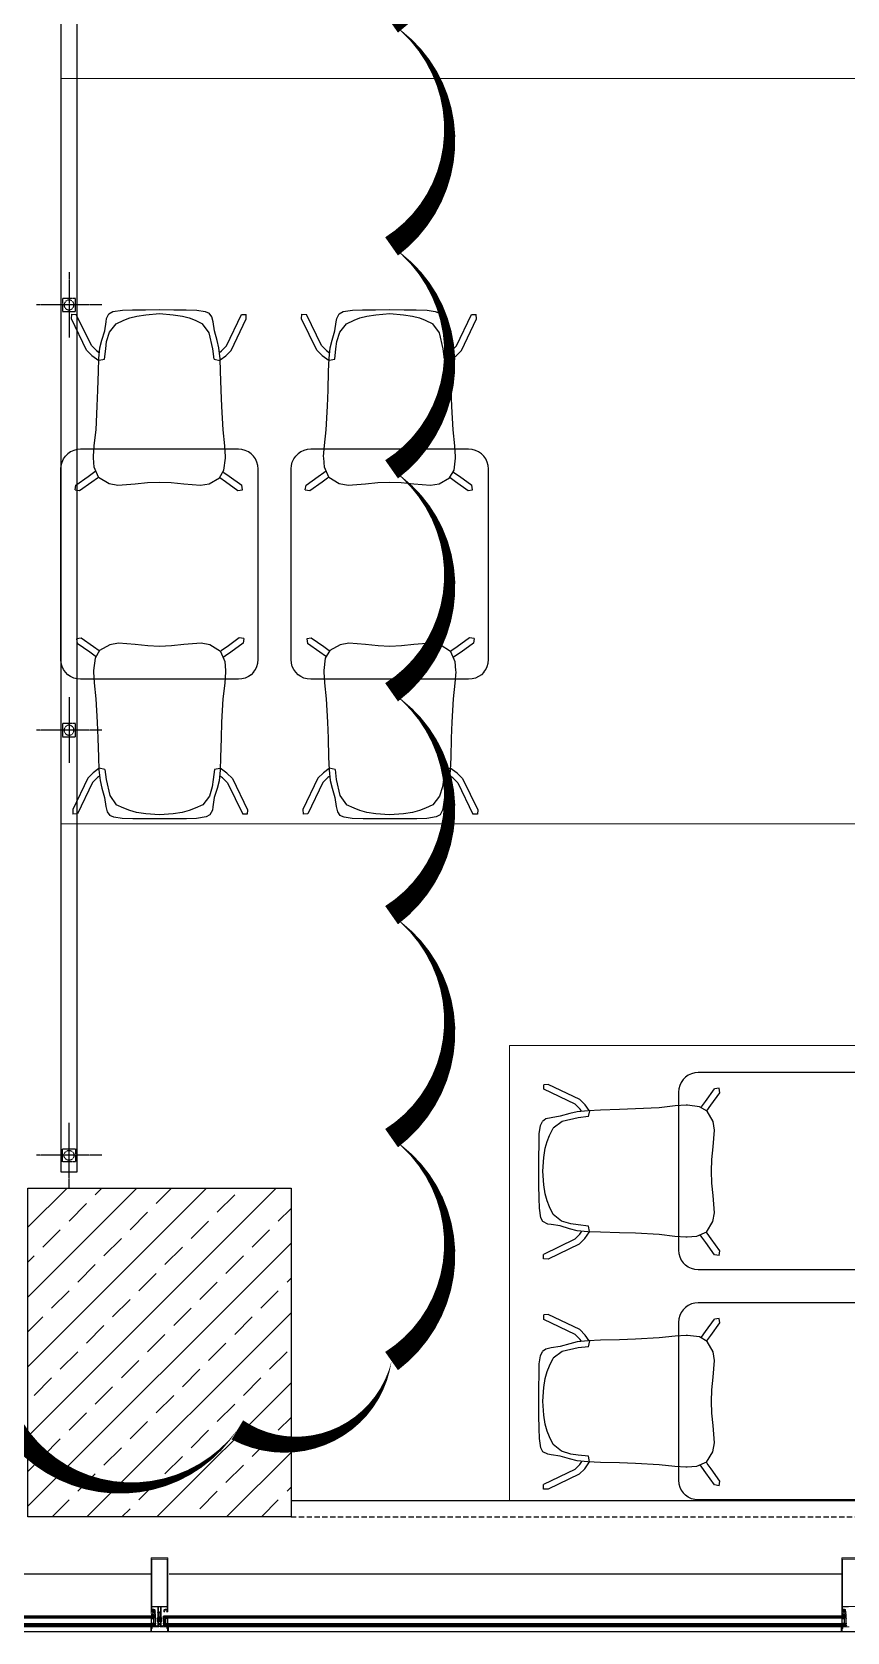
# Model space of a CAD drawing. Header units: metres. Extents: x -9891 to 773, y -8413 to 232.
# Drawn here: x -2597.2 to -2349.4, y -8413.1 to -7926.4 of the extents above; entities that cross this region are included whole.
import ezdxf

# ---------------------------------------------------------------- set-up
doc = ezdxf.new("R2010")
doc.units = ezdxf.units.M
doc.header["$LTSCALE"] = 0.01
doc.header["$MEASUREMENT"] = 0
for name, pattern in [('DASHDOT2', [0.5, 0.25, -0.125, 0, -0.125]), ('HIDDEN', [9.525, 6.35, -3.175]), ('HIDDEN2', [0.1875, 0.125, -0.0625])]:
    doc.linetypes.add(name, pattern=pattern)
doc.layers.get('0').update_dxf_attribs({"color": 30, "lineweight": 0})
for name, color, linetype in [('AG-ELEV-02', 152, 'Continuous'), ('AG-HANDRAIL', 20, 'Continuous'), ('AG-Hidden', 9, 'HIDDEN'), ('AR-ESCALATOR', 3, 'Continuous'), ('CAM', 1, 'Continuous'), ('V-0_Hatch_Concrete', 252, 'Continuous'), ('V-2_Column', 160, 'Continuous')]:
    doc.layers.add(name, color=color, linetype=linetype)
for name, color, linetype, lineweight in [('AG-Furniture', 9, 'Continuous', 9), ('AG-Profile_Aluminium', 122, 'Continuous', 9), ('HOLD', 7, 'Continuous', 0)]:
    doc.layers.add(name, color=color, linetype=linetype, lineweight=lineweight)

# ---------------------------------------------------------------- blocks, each defined once
blk = doc.blocks.new('150714_ARSA$0$KOLON 80X120')
at = {"layer": 'V-0_Hatch_Concrete'}
h = blk.add_hatch(dxfattribs=at)
h.set_pattern_fill('ANSI33', color=256, scale=60)
h.set_pattern_definition([(45, (-19036.79, -4512.143), (-10.606602, 10.606602), []), (45, (-19026.183, -4512.143), (-10.606602, 10.606602), [7.5, -3.75])])
h.paths.add_polyline_path([(0, 100), (80, 100), (80, 0), (0, 0)])
at = {"layer": 'V-2_Column'}
blk.add_lwpolyline([(0, 100), (80, 100), (80, 0), (0, 0), (0, 100)], dxfattribs=at)
blk = doc.blocks.new('ART_00113592_P')
at = {"color": 0, "linetype": 'Continuous', "lineweight": -3}
for p, q in [((1, -49.2), (3.8, -39.1)), ((3.8, -39.1), (8.2, -29.7)), ((8.2, -29.7), (14.1, -21.4)), ((14.1, -21.4), (21.4, -14.1)), ((21.4, -14.1), (29.7, -8.2)), ((29.7, -8.2), (39.1, -3.8)), ((39.1, -3.8), (49.2, -1)), ((49.2, -1), (60, 0)), ((60, 0), (640, 0)), ((640, 0), (650.8, -1)), ((650.8, -1), (661, -3.8)), ((661, -3.8), (670.3, -8.2)), ((670.3, -8.2), (678.7, -14.1)), ((685.9, -21.4), (678.7, -14.1)), ((691.9, -29.7), (685.9, -21.4)), ((696.3, -39.1), (691.9, -29.7)), ((699.1, -49.2), (696.3, -39.1)), ((0, -60), (1, -49.2)), ((0, -540), (0, -60)), ((700.1, -60), (699.1, -49.2)), ((700, -60), (700.1, -60)), ((700.1, -540), (700.1, -60)), ((1, -550.8), (0, -540)), ((3.8, -561), (1, -550.8)), ((8.2, -570.3), (3.8, -561)), ((14.1, -578.7), (8.2, -570.3)), ((21.4, -585.9), (14.1, -578.7)), ((678.7, -585.9), (685.9, -578.7)), ((685.9, -578.7), (691.9, -570.3)), ((691.9, -570.3), (696.3, -561)), ((696.3, -561), (699.1, -550.8)), ((699.1, -550.8), (700.1, -540)), ((21.4, -585.9), (29.7, -591.9)), ((29.7, -591.9), (39.1, -596.3)), ((39.1, -596.3), (49.2, -599.1)), ((49.2, -599.1), (60, -600.1)), ((60, -600.1), (640, -600.1)), ((640, -600.1), (650.8, -599.1)), ((650.8, -599.1), (661, -596.3)), ((661, -596.3), (670.3, -591.9)), ((670.3, -591.9), (678.7, -585.9))]:
    blk.add_line(p, q, dxfattribs=at)
blk = doc.blocks.new('ART_00104314_P')
at = {"color": 0, "linetype": 'Continuous', "lineweight": -3}
for p, q in [((224.9, -0.3), (268.4, 0)), ((268.4, 0), (311.7, -0.3)), ((0, -28), (0.7, -14.3)), ((46, -123), (0, -28)), ((0.7, -14.3), (14.7, -14.5)), ((60.6, -109.3), (14.7, -14.5)), ((101, -64.7), (105.3, -37)), ((105.3, -37), (106.9, -27)), ((106.9, -27), (114.1, -12.5)), ((114.1, -12.5), (126, -6.2)), ((115.8, -69), (136.1, -43.3)), ((126, -6.2), (154.7, -1.5)), ((136.1, -43.3), (159.2, -32.4)), ((154.7, -1.5), (185.5, -0.7)), ((159.2, -32.4), (177.3, -25.4)), ((177.3, -25.4), (198.3, -19.6)), ((185.5, -0.7), (224.9, -0.3)), ((198.3, -19.6), (226, -15.6)), ((226, -15.6), (267.8, -12.3)), ((267.8, -12.3), (309.6, -15.6)), ((309.6, -15.6), (337.2, -19.6)), ((311.7, -0.3), (348.7, -0.6)), ((337.2, -19.6), (357.9, -25.4)), ((348.7, -0.6), (381.5, -1.4)), ((357.9, -25.4), (375.9, -32.4)), ((375.9, -32.4), (398.9, -43.3)), ((381.5, -1.4), (406.3, -5.4)), ((418.9, -70.9), (398.9, -43.3)), ((406.3, -5.4), (418.9, -10.9)), ((426.8, -21.6), (418.9, -10.9)), ((430.4, -37.6), (426.8, -21.6)), ((434.6, -64.8), (430.4, -37.6)), ((471.2, -110.5), (516.8, -15)), ((485.7, -124.2), (531.5, -28.4)), ((516.8, -15), (530.8, -14.7)), ((531.5, -28.4), (530.8, -14.7)), ((86.4, -116.3), (92.6, -92.8)), ((92.6, -92.8), (101, -64.7)), ((107, -97.4), (115.8, -69)), ((430, -119.7), (418.9, -70.9)), ((442.7, -93.8), (434.6, -64.8)), ((448.5, -116.5), (442.7, -93.8)), ((46, -123), (62.4, -139.4)), ((60.6, -109.3), (75.8, -124.5)), ((62.4, -139.4), (83.2, -154.4)), ((75.8, -124.5), (85.1, -131.2)), ((83.5, -148.7), (86.4, -116.3)), ((100.5, -150.5), (104.2, -119.7)), ((104.2, -119.7), (107, -97.4)), ((433.9, -150.5), (430, -119.7)), ((451.7, -149.7), (448.5, -116.5)), ((449.8, -130.1), (455.9, -125.6)), ((451.8, -153.1), (469.4, -140.5)), ((455.9, -125.6), (471.2, -110.5)), ((469.4, -140.5), (485.7, -124.2)), ((80.2, -245.3), (81.9, -187.2)), ((81.9, -187.2), (83.5, -148.7)), ((83.8, -153.8), (100.5, -150.5)), ((433.9, -150.5), (451.3, -154.8)), ((453.5, -187.5), (451.7, -149.7)), ((455.1, -245.3), (453.5, -187.5)), ((78.6, -294.2), (80.2, -245.3)), ((456.9, -294.4), (455.1, -245.3)), ((74.7, -365.7), (78.6, -294.2)), ((460.8, -365.8), (456.9, -294.4)), ((69.2, -413.4), (74.7, -365.7)), ((466.2, -414.4), (460.8, -365.8)), ((66.9, -447.1), (69.2, -413.4)), ((468.3, -447.5), (466.2, -414.4)), ((67.1, -451.2), (66.9, -447.1)), ((69.2, -478.9), (67.1, -451.2)), ((82.4, -509.5), (69.2, -478.9)), ((463.5, -488.8), (468.1, -451.6)), ((468.1, -451.6), (468.3, -447.5)), ((11, -548.4), (13.2, -534.5)), ((13.2, -534.5), (50.6, -507.5)), ((24.9, -550.8), (62.2, -523.8)), ((50.6, -507.5), (67.1, -495.8)), ((62.2, -523.8), (78.7, -512.1)), ((67.1, -495.8), (74.4, -490.9)), ((78.7, -512.1), (82.5, -509.5)), ((82.5, -509.6), (82.4, -509.5)), ((82.5, -509.6), (114.2, -529.3)), ((114.2, -529.3), (141.4, -534.3)), ((141.4, -534.3), (193.8, -530.5)), ((193.8, -530.5), (231.5, -526.4)), ((231.5, -526.4), (267.6, -524.7)), ((267.6, -524.7), (302.8, -526.1)), ((302.8, -526.1), (341.4, -530.1)), ((341.4, -530.1), (392, -534.2)), ((392, -534.2), (418.6, -529.9)), ((418.6, -529.9), (449.9, -512.2)), ((449.9, -512.2), (463.5, -488.8)), ((449.9, -512.2), (450.1, -512.1)), ((450.8, -510.8), (451.6, -511.3)), ((451.6, -511.3), (468.1, -523)), ((460.9, -493.4), (463.2, -495.1)), ((463.2, -495.1), (479.7, -506.8)), ((468.1, -523), (506.1, -550.3)), ((479.7, -506.8), (517.7, -534.1)), ((520, -548), (517.7, -534.1)), ((11, -548.4), (24.9, -550.8)), ((506.1, -550.3), (520, -548))]:
    blk.add_line(p, q, dxfattribs=at)
blk = doc.blocks.new('A$C4C4F46C8')
at = {"layer": 'AG-Furniture', "color": 251}
for points in [[(-17100, -15291.6), (-2006.3, -15291.6), (-2006.3, -13023.9), (-17100, -13023.9)], [(-9312, -15966.2), (-15736, -15966.2), (-15736, -17350), (-9312, -17350)]]:
    blk.add_lwpolyline(points, close=True, dxfattribs=at)
at = {"layer": 'AG-Furniture', "ltscale": 0.3}
for name, p, rotation in [('ART_00104314_P', (-17067.6, -13727.3, -720), 359.9999879412392), ('ART_00104314_P', (-17067.6, -13727.3, -720), 359.9999879412392), ('ART_00104314_P', (-16367.6, -13727.3, -720), 359.9999879412392), ('ART_00104314_P', (-16367.6, -13727.3, -720), 359.9999879412392), ('ART_00113592_P', (-17100, -14852), 89.99998794123918), ('ART_00113592_P', (-17100, -14852), 89.99998794123918), ('ART_00113592_P', (-16399.9, -14852), 89.99998794123918), ('ART_00113592_P', (-16399.9, -14852), 89.99998794123918), ('ART_00104314_P', (-16532.3, -15276.7, -720), 179.9999879412391), ('ART_00104314_P', (-16532.3, -15276.7, -720), 179.9999879412391), ('ART_00104314_P', (-15832.3, -15276.7, -720), 179.9999879412391), ('ART_00104314_P', (-15832.3, -15276.7, -720), 179.9999879412391), ('ART_00113592_P', (-14521.6, -16648.3, 3772.3), 180), ('ART_00113592_P', (-14521.6, -16648.3, 3772.3), 180), ('ART_00104314_P', (-15646.3, -16615.9, 3052.3), 90), ('ART_00104314_P', (-15646.3, -16615.9, 3052.3), 90), ('ART_00104314_P', (-15646.3, -17316, 3052.3), 90), ('ART_00104314_P', (-15646.3, -17316, 3052.3), 90), ('ART_00113592_P', (-14521.6, -17348.4, 3772.3), 180), ('ART_00113592_P', (-14521.6, -17348.4, 3772.3), 180)]:
    blk.add_blockref(name, p, dxfattribs=dict(at, rotation=rotation))
blk = doc.blocks.new('HNDR-PLN')
at = {"layer": 'AG-HANDRAIL', "linetype": 'DASHDOT2', "ltscale": 2}
for points in [[(0, -100), (0, 100)], [(-100, -0.3), (100, -0.3)]]:
    blk.add_lwpolyline(points, dxfattribs=at)
at = {"layer": 'AG-HANDRAIL', "color": 9, "linetype": 'HIDDEN2'}
blk.add_lwpolyline([(20, 19.7), (20, -20.3), (-20, -20.3), (-20, 19.7)], close=True, dxfattribs=at)
blk.add_circle((0, -0.3), 15, dxfattribs=at)
blk = doc.blocks.new('2VEST')
at = {"layer": 'AG-HANDRAIL', "ltscale": 0.3}
blk.add_lwpolyline([(-11700, -3570), (-11700, -7550), (-11650, -7550), (-11650, -3570)], close=True, dxfattribs=at)
at = {"xscale": -1, "rotation": 90}
for p in [(-11675.3, -4913.3), (-11675.3, -6206.7)]:
    blk.add_blockref('HNDR-PLN', p, dxfattribs=at)
at = {"rotation": 90.00000000000004}
blk.add_blockref('HNDR-PLN', (-11675.3, -7500), dxfattribs=at)
blk = doc.blocks.new('A$C33B82F70')
at = {"layer": 'AG-ELEV-02', "ltscale": 2.5}
for p, q in [((-16800, -8150), (-9200, -8150)), ((-17225, -8374.1), (-19270.4, -8374.1)), ((-15125, -8374.1), (-17170.4, -8374.1))]:
    blk.add_line(p, q, dxfattribs=at)
at = {"layer": 'AG-ELEV-02'}
for p, q in [((-17224, -8550), (-19276, -8550)), ((-17225.1, -8534.3), (-19274.9, -8534.3)), ((-17226.5, -8534.3), (-17226.5, -8550)), ((-15124, -8550), (-17176, -8550)), ((-15125.1, -8534.3), (-17174.9, -8534.3)), ((-17173.5, -8534.3), (-17173.5, -8550)), ((-15126.5, -8534.3), (-15126.5, -8550))]:
    blk.add_line(p, q, dxfattribs=at)
at = {"layer": 'AG-Hidden', "ltscale": 250}
blk.add_line((-16800, -8200), (-9200, -8200), dxfattribs=at)
at = {"layer": 'AG-Profile_Aluminium'}
for points in [[(-17184.2, -8487.7), (-17184.6, -8488.6, -0.280185), (-17185.1, -8488.8), (-17186.1, -8488.8, -0.414214), (-17186.6, -8488.3), (-17186.6, -8483.3, -0.414214), (-17185.1, -8481.8), (-17183.2, -8481.8), (-17183.2, -8481.3, -0.414214), (-17182.7, -8480.8), (-17179.7, -8480.8, -0.414214), (-17179.2, -8481.3), (-17179.2, -8481.8), (-17177, -8481.8), (-17177, -8475.3, 0.414214), (-17178.5, -8473.8), (-17195, -8473.8), (-17195, -8490.8), (-17194.4, -8490.8), (-17194.4, -8491.6, -0.414898), (-17194.6, -8491.8), (-17195, -8491.8), (-17195, -8509.8), (-17196, -8510.8), (-17197, -8510.8, -0.401727), (-17198.2, -8509.7), (-17197.7, -8509.4), (-17198.2, -8509.2), (-17198.2, -8508.3), (-17198.2, -8508.3), (-17197.7, -8508), (-17198.2, -8507.7), (-17198.2, -8506.9), (-17197.7, -8506.6), (-17198.2, -8506.3), (-17198.2, -8505.5), (-17197.7, -8505.2), (-17198.2, -8504.9), (-17198.2, -8504.1), (-17197.7, -8503.8), (-17198.2, -8503.5), (-17198.2, -8502.7), (-17197.7, -8502.4), (-17198.2, -8502.1), (-17198.2, -8501.3), (-17197.7, -8501), (-17198.2, -8500.7), (-17198.2, -8499.9), (-17197.7, -8499.6), (-17198.2, -8499.3), (-17198.2, -8498.4), (-17197.7, -8498.2), (-17198.2, -8497.9), (-17198.2, -8497), (-17197.7, -8496.7), (-17198.2, -8496.4), (-17198.2, -8495.6), (-17197.7, -8495.3), (-17198.2, -8495), (-17198.2, -8494.2), (-17197.7, -8493.9), (-17198.2, -8493.6), (-17198.2, -8493.2), (-17199.6, -8491.7, 0.414204), (-17200.3, -8491.7), (-17201.8, -8493.2), (-17201.8, -8494.3), (-17202.3, -8494.6), (-17201.8, -8494.9), (-17201.8, -8495.7), (-17202.3, -8496), (-17201.8, -8496.3), (-17201.8, -8497.2), (-17202.3, -8497.4), (-17201.8, -8497.7), (-17201.8, -8498.6), (-17202.3, -8498.9), (-17201.8, -8499.1), (-17201.8, -8500), (-17202.3, -8500.3), (-17201.8, -8500.6), (-17201.8, -8501.4), (-17202.3, -8501.7), (-17201.8, -8502), (-17201.8, -8502.8), (-17202.3, -8503.1), (-17201.8, -8503.4), (-17201.8, -8504.2), (-17202.3, -8504.5), (-17201.8, -8504.8), (-17201.8, -8505.6), (-17202.3, -8505.9), (-17201.8, -8506.2), (-17201.8, -8507), (-17202.3, -8507.3), (-17201.8, -8507.6), (-17201.8, -8508.5), (-17202.3, -8508.7), (-17201.8, -8509), (-17201.8, -8509.9), (-17202.3, -8510.2), (-17202, -8510.3, -0.259555), (-17203, -8510.8), (-17204, -8510.8), (-17205, -8509.8), (-17205, -8491.8), (-17205.4, -8491.8, -0.414214), (-17205.6, -8491.6), (-17205.6, -8490.8), (-17205, -8490.8), (-17205, -8473.8), (-17221.5, -8473.8, 0.414214), (-17223, -8475.3), (-17223, -8481.8), (-17220.8, -8481.8), (-17220.8, -8481.3, -0.414214), (-17220.3, -8480.8), (-17217.3, -8480.8, -0.414214), (-17216.8, -8481.3), (-17216.8, -8481.8), (-17214.9, -8481.8, -0.414214), (-17213.4, -8483.3), (-17213.4, -8488.3, -0.414214), (-17213.9, -8488.8), (-17214.9, -8488.8, -0.280185), (-17215.4, -8488.6), (-17215.8, -8487.7), (-17215.8, -8487.3), (-17214.6, -8487.3), (-17214.6, -8484.3, 0.414214), (-17215.1, -8483.8), (-17218.3, -8483.8), (-17218.8, -8483.3), (-17219.3, -8483.8), (-17222.5, -8483.8, 0.414214), (-17223, -8484.3), (-17223, -8487.3), (-17221.8, -8487.3), (-17221.8, -8487.7), (-17222.2, -8488.6, -0.280185), (-17222.7, -8488.8), (-17224.5, -8488.8, -0.414214), (-17225, -8488.3), (-17225, -8324.6, -0.414214), (-17224.5, -8324.1), (-17175.5, -8324.1, -0.400911), (-17175, -8324.6), (-17175, -8488.3, -0.414214), (-17175.5, -8488.8), (-17177.3, -8488.8, -0.280185), (-17177.8, -8488.6), (-17178.2, -8487.7), (-17178.2, -8487.3), (-17177, -8487.3), (-17177, -8484.3, 0.414214), (-17177.5, -8483.8), (-17180.7, -8483.8), (-17181.2, -8483.3), (-17181.7, -8483.8), (-17184.9, -8483.8, 0.414214), (-17185.4, -8484.3), (-17185.4, -8487.3), (-17184.2, -8487.3)], [(-17198.2, -8529.1), (-17198.2, -8529.5), (-17197.8, -8530.4, 0.280182), (-17197.3, -8530.6), (-17195.5, -8530.6, 0.414214), (-17195, -8530.1), (-17195, -8520.7, -0.198912), (-17194.4, -8519.3), (-17193.6, -8518.4, 0.198912), (-17193, -8517), (-17193, -8507.1, 0.414214), (-17193.5, -8506.6), (-17194.3, -8506.6, 0.414214), (-17194.8, -8507.1), (-17194.8, -8515.4, -0.414156), (-17195.3, -8515.9), (-17198.7, -8515.9, -0.414272), (-17199.2, -8515.4), (-17199.2, -8514.4, -0.414214), (-17199.1, -8514.3), (-17198.8, -8514.3, -0.244698), (-17198.7, -8514.3), (-17198.1, -8515.3, 0.414214), (-17197.8, -8515.3), (-17197.4, -8515.1), (-17198.4, -8513.8, 0.244698), (-17198.6, -8513.7), (-17198.9, -8513.7, -0.414214), (-17199.2, -8513.4), (-17199.2, -8512.1, -0.414214), (-17199.1, -8512), (-17198.8, -8512, -0.244698), (-17198.7, -8512.1), (-17198.1, -8513.1, 0.414214), (-17197.8, -8513.1), (-17197.4, -8512.9), (-17198.4, -8511.6, 0.244698), (-17198.6, -8511.4), (-17198.9, -8511.4, -0.414214), (-17199.2, -8511.1), (-17199.2, -8509.9, -0.414214), (-17199.1, -8509.8), (-17198.8, -8509.8, -0.244698), (-17198.7, -8509.8), (-17198.1, -8510.8, 0.414214), (-17197.8, -8510.9), (-17197.4, -8510.7), (-17198.4, -8509.3, 0.244698), (-17198.6, -8509.2), (-17198.9, -8509.2, -0.414214), (-17199.2, -8508.9), (-17199.2, -8507.7, -0.414214), (-17199.1, -8507.6), (-17198.8, -8507.6, -0.244698), (-17198.7, -8507.6), (-17198.1, -8508.6, 0.414214), (-17197.8, -8508.7), (-17197.4, -8508.4), (-17198.4, -8507.1, 0.244698), (-17198.6, -8507), (-17198.9, -8507, -0.414214), (-17199.2, -8506.7), (-17199.2, -8505.4, -0.414214), (-17199.1, -8505.3), (-17199, -8505.3, -0.244698), (-17198.9, -8505.4), (-17198.1, -8506.6, 0.414214), (-17197.8, -8506.6), (-17197.4, -8506.4), (-17199.1, -8504.1, 0), (-17199.1, -8504.1, 0.244698), (-17199.9, -8503.6), (-17200.1, -8503.6, 0.244698), (-17201, -8504.1), (-17202.6, -8506.4), (-17202.2, -8506.6, 0.414214), (-17202, -8506.6), (-17201.1, -8505.4, -0.244698), (-17201.1, -8505.3), (-17200.9, -8505.3, -0.414214), (-17200.8, -8505.4), (-17200.8, -8506.7, -0.414214), (-17201.1, -8507), (-17201.4, -8507, 0.244698), (-17201.6, -8507.1), (-17202.6, -8508.4), (-17202.2, -8508.7, 0.414214), (-17202, -8508.6), (-17201.3, -8507.6, -0.244698), (-17201.2, -8507.6), (-17200.9, -8507.6, -0.414214), (-17200.8, -8507.7), (-17200.8, -8508.9, -0.414214), (-17201.1, -8509.2), (-17201.4, -8509.2, 0.244698), (-17201.6, -8509.3), (-17202.6, -8510.7), (-17202.2, -8510.9, 0.414214), (-17202, -8510.8), (-17201.3, -8509.8, -0.244698), (-17201.2, -8509.8), (-17200.9, -8509.8, -0.414214), (-17200.8, -8509.9), (-17200.8, -8511.1, -0.414214), (-17201.1, -8511.4), (-17201.4, -8511.4, 0.244698), (-17201.6, -8511.6), (-17202.6, -8512.9), (-17202.2, -8513.1, 0.414214), (-17202, -8513.1), (-17201.3, -8512.1, -0.244698), (-17201.2, -8512), (-17200.9, -8512, -0.414214), (-17200.8, -8512.1), (-17200.8, -8513.4, -0.414214), (-17201.1, -8513.7), (-17201.4, -8513.7, 0.244698), (-17201.6, -8513.8), (-17202.6, -8515.1), (-17202.2, -8515.3, 0.414214), (-17202, -8515.3), (-17201.3, -8514.3, -0.244698), (-17201.2, -8514.3), (-17200.9, -8514.3, -0.414214), (-17200.8, -8514.4), (-17200.8, -8515.4, -0.414214), (-17201.3, -8515.9), (-17204.7, -8515.9, -0.414214), (-17205.2, -8515.4), (-17205.2, -8507.1, 0.414214), (-17205.7, -8506.6), (-17206.5, -8506.6, 0.414214), (-17207, -8507.1), (-17207, -8517, 0.198912), (-17206.4, -8518.4), (-17205.6, -8519.3, -0.198912), (-17205, -8520.7), (-17205, -8530.1, 0.414214), (-17204.5, -8530.6), (-17202.7, -8530.6, 0.280182), (-17202.2, -8530.4), (-17201.8, -8529.5), (-17201.8, -8529.1), (-17203, -8529.1), (-17203, -8526.1, -0.414214), (-17202.5, -8525.6), (-17200.5, -8525.6), (-17200, -8525.1), (-17199.5, -8525.6), (-17197.5, -8525.6, -0.414214), (-17197, -8526.1), (-17197, -8529.1)], [(-17199.6, -8489.1, 0.414204), (-17200.3, -8489.1), (-17202.3, -8491.1, -0.668177), (-17203.1, -8490.7), (-17203.1, -8473.8), (-17196.8, -8473.8), (-17196.8, -8490.7, -0.668169), (-17197.7, -8491.1)], [(-17200, -8548.7), (-17176, -8548.7, 0.415475), (-17175.8, -8548.5), (-17175.8, -8540.6), (-17177.2, -8539.5, -0.734294), (-17175.8, -8536.3, 0.180054), (-17175.2, -8536.1), (-17175.2, -8534.7, -1.029401), (-17174.5, -8534.7), (-17174.5, -8548.5, -0.414214), (-17176, -8550), (-17224, -8550, -0.414214), (-17225.5, -8548.5), (-17225.5, -8534.7, -1.029594), (-17224.8, -8534.7), (-17224.8, -8536.1, 0.18004), (-17224.2, -8536.3, -0.734976), (-17222.8, -8539.5), (-17224.2, -8540.6), (-17224.2, -8548.5, 0.415536), (-17224, -8548.7)], [(-15100, -8548.7), (-15076, -8548.7, 0.415475), (-15075.8, -8548.5), (-15075.8, -8540.6), (-15077.2, -8539.5, -0.734294), (-15075.8, -8536.3, 0.180054), (-15075.2, -8536.1), (-15075.2, -8534.7, -1.029401), (-15074.5, -8534.7), (-15074.5, -8548.5, -0.414214), (-15076, -8550), (-15124, -8550, -0.414214), (-15125.5, -8548.5), (-15125.5, -8534.7, -1.029594), (-15124.8, -8534.7), (-15124.8, -8536.1, 0.18004), (-15124.2, -8536.3, -0.734976), (-15122.8, -8539.5), (-15124.2, -8540.6), (-15124.2, -8548.5, 0.415536), (-15124, -8548.7)]]:
    blk.add_lwpolyline(points, format="xyb", close=True, dxfattribs=at)
for points in [[(-17176.8, -8472), (-17223.1, -8472), (-17223.1, -8328.1), (-17176.8, -8328.1)], [(-15076.8, -8472), (-15123.1, -8472), (-15123.1, -8328.1), (-15076.8, -8328.1)], [(-17203, -8523.6), (-17197, -8523.6), (-17197, -8517.8), (-17203, -8517.8)]]:
    blk.add_lwpolyline(points, close=True, dxfattribs=at)
blk.add_lwpolyline([(-15105, -8473.8), (-15121.5, -8473.8, 0.414214), (-15123, -8475.3), (-15123, -8481.8), (-15120.8, -8481.8), (-15120.8, -8481.3, -0.414214), (-15120.3, -8480.8), (-15117.3, -8480.8, -0.414214), (-15116.8, -8481.3), (-15116.8, -8481.8), (-15114.9, -8481.8, -0.414214), (-15113.4, -8483.3), (-15113.4, -8488.3, -0.414214), (-15113.9, -8488.8), (-15114.9, -8488.8, -0.280185), (-15115.4, -8488.6), (-15115.8, -8487.7), (-15115.8, -8487.3), (-15114.6, -8487.3), (-15114.6, -8484.3, 0.414214), (-15115.1, -8483.8), (-15118.3, -8483.8), (-15118.8, -8483.3), (-15119.3, -8483.8), (-15122.5, -8483.8, 0.414214), (-15123, -8484.3), (-15123, -8487.3), (-15121.8, -8487.3), (-15121.8, -8487.7), (-15122.2, -8488.6, -0.280185), (-15122.7, -8488.8), (-15124.5, -8488.8, -0.414214), (-15125, -8488.3), (-15125, -8324.6, -0.414214), (-15124.5, -8324.1), (-15075.5, -8324.1, -0.400911)], format="xyb", dxfattribs=at)
at = {"layer": 'AG-Profile_Aluminium', "color": 9}
for points in [[(-17214.9, -8501.9, 0.433199), (-17211.7, -8498.9), (-17212.6, -8490.1, -0.414214), (-17212.3, -8489.8), (-17211.9, -8489.8, 0.414214), (-17211.6, -8489.5), (-17211.6, -8489.1, 0.414214), (-17211.9, -8488.8), (-17214.9, -8488.8, -0.414214), (-17215.9, -8487.8), (-17215.9, -8486.5), (-17214.9, -8486.5), (-17214.9, -8486, 0.384615), (-17222.7, -8486), (-17222.7, -8486.5), (-17221.6, -8486.5), (-17221.6, -8487.8, -0.414214), (-17222.6, -8488.8), (-17225, -8488.8), (-17224.7, -8500.5, 0.213288), (-17223.3, -8501.8, -0.005109)], [(-17223.5, -8498.8), (-17223, -8498.8), (-17222.9, -8498.3), (-17214.7, -8497.4), (-17214.6, -8497.8), (-17214.1, -8497.8), (-17213.2, -8498.9, -0.436697), (-17215.4, -8500.9, 0.010178), (-17223.4, -8500.7, -0.26621), (-17223.7, -8500.2), (-17224, -8499.3, -0.414214)], [(-17215.7, -8495, 0.425894), (-17215.2, -8494.4), (-17215.6, -8492.3, 0.3686), (-17216.1, -8491.8), (-17221, -8491.8, 0.375315), (-17221.5, -8492.3), (-17221.9, -8495.1, 0.490444), (-17221.4, -8495.6)], [(-17217.4, -8485.7, 0.142901), (-17220.1, -8485.7), (-17220.1, -8488.5, 0.414214), (-17219.8, -8488.8), (-17217.7, -8488.8, 0.414214), (-17217.4, -8488.5)], [(-15114.9, -8501.9, 0.433199), (-15111.7, -8498.9), (-15112.6, -8490.1, -0.414214), (-15112.3, -8489.8), (-15111.9, -8489.8, 0.414214), (-15111.6, -8489.5), (-15111.6, -8489.1, 0.414214), (-15111.9, -8488.8), (-15114.9, -8488.8, -0.414214), (-15115.9, -8487.8), (-15115.9, -8486.5), (-15114.9, -8486.5), (-15114.9, -8486, 0.384615), (-15122.7, -8486), (-15122.7, -8486.5), (-15121.6, -8486.5), (-15121.6, -8487.8, -0.414214), (-15122.6, -8488.8), (-15125, -8488.8), (-15124.7, -8500.5, 0.213288), (-15123.3, -8501.8, -0.005109)], [(-15123.5, -8498.8), (-15123, -8498.8), (-15122.9, -8498.3), (-15114.7, -8497.4), (-15114.6, -8497.8), (-15114.1, -8497.8), (-15113.2, -8498.9, -0.436697), (-15115.4, -8500.9, 0.010178), (-15123.4, -8500.7, -0.26621), (-15123.7, -8500.2), (-15124, -8499.3, -0.414214)], [(-15115.7, -8495, 0.425894), (-15115.2, -8494.4), (-15115.6, -8492.3, 0.3686), (-15116.1, -8491.8), (-15121, -8491.8, 0.375315), (-15121.5, -8492.3), (-15121.9, -8495.1, 0.490444), (-15121.4, -8495.6)], [(-15117.4, -8485.7, 0.142901), (-15120.1, -8485.7), (-15120.1, -8488.5, 0.414214), (-15119.8, -8488.8), (-15117.7, -8488.8, 0.414214), (-15117.4, -8488.5)], [(-17186.4, -8530.5), (-17186.8, -8531.4), (-17187.7, -8531.4), (-17187.4, -8530.5, 0.834458), (-17187.9, -8530.5), (-17188.3, -8531.4), (-17189.2, -8531.4), (-17188.9, -8530.5, 0.834458), (-17189.4, -8530.5), (-17189.8, -8531.4), (-17190.7, -8531.4), (-17190.8, -8531.1, 0.363249), (-17191, -8530.9), (-17197.4, -8530.9, -0.414214), (-17198.4, -8529.9), (-17198.4, -8529.1), (-17197.3, -8529.1), (-17197.3, -8528.6, 0.543452), (-17202.7, -8528.6), (-17202.7, -8529.1), (-17201.7, -8529.1), (-17201.7, -8529.9, -0.414214), (-17202.7, -8530.9), (-17209, -8530.9, 0.363249), (-17209.3, -8531.1), (-17209.3, -8531.4), (-17210.2, -8531.4), (-17210.8, -8530.6, 0.834458), (-17211.3, -8530.6), (-17210.8, -8531.4), (-17211.7, -8531.4), (-17212.3, -8530.6, 0.834458), (-17212.8, -8530.6), (-17212.3, -8531.4), (-17213.2, -8531.4), (-17213.8, -8530.6, 0.834458), (-17214.3, -8530.6), (-17213.8, -8531.4), (-17214.7, -8531.4), (-17215.3, -8530.6, 0.834458), (-17215.8, -8530.6), (-17215.3, -8531.4), (-17216.2, -8531.4), (-17216.8, -8530.6, 0.834458), (-17217.3, -8530.6), (-17216.8, -8531.4), (-17217.7, -8531.4), (-17218.3, -8530.6, 0.834458), (-17218.8, -8530.6), (-17218.3, -8531.4), (-17219.2, -8531.4), (-17219.8, -8530.6, 0.834458), (-17220.3, -8530.6), (-17219.8, -8531.4), (-17220.7, -8531.4), (-17221.3, -8530.6, 0.834458), (-17221.8, -8530.6), (-17221.3, -8531.4), (-17222.2, -8531.4), (-17222.8, -8530.6, 0.834458), (-17223.3, -8530.6), (-17222.8, -8531.4), (-17223.7, -8531.4), (-17224.3, -8530.6, 0.833224), (-17224.8, -8530.6), (-17224.8, -8530.7, -0.121295), (-17224.5, -8531.5, -0.083975), (-17226.7, -8530.4, 0.853065), (-17226.9, -8530.8, -0.075674), (-17225.1, -8533.1, 0.344474), (-17224.1, -8533.9), (-17202.2, -8533.9, 0.253164), (-17201.4, -8533.4, -0.541002), (-17198.6, -8533.4, 0.253164), (-17197.8, -8533.9), (-17175.9, -8533.9, 0.344474), (-17174.9, -8533.1, -0.075525), (-17173.2, -8530.8, 0.853065), (-17173.5, -8530.4, -0.085692), (-17175.5, -8531.5, -0.114183), (-17175.3, -8530.6), (-17175.4, -8530.5, 0.833224), (-17175.9, -8530.5), (-17176.3, -8531.4), (-17177.2, -8531.4), (-17176.9, -8530.5, 0.834458), (-17177.4, -8530.5), (-17177.8, -8531.4), (-17178.7, -8531.4), (-17178.4, -8530.5, 0.834458), (-17178.9, -8530.5), (-17179.3, -8531.4), (-17180.2, -8531.4), (-17179.9, -8530.5, 0.834458), (-17180.4, -8530.5), (-17180.8, -8531.4), (-17181.7, -8531.4), (-17181.4, -8530.5, 0.834458), (-17181.9, -8530.5), (-17182.3, -8531.4), (-17183.2, -8531.4), (-17182.9, -8530.5, 0.834458), (-17183.4, -8530.5), (-17183.8, -8531.4), (-17184.7, -8531.4), (-17184.4, -8530.5, 0.834458), (-17184.9, -8530.5), (-17185.3, -8531.4), (-17186.2, -8531.4), (-17185.9, -8530.5, 0.834458)]]:
    blk.add_lwpolyline(points, format="xyb", close=True, dxfattribs=at)
blk.add_lwpolyline([(-15109.3, -8531.1), (-15109.3, -8531.4), (-15110.2, -8531.4), (-15110.8, -8530.6, 0.834458), (-15111.3, -8530.6), (-15110.8, -8531.4), (-15111.7, -8531.4), (-15112.3, -8530.6, 0.834458), (-15112.8, -8530.6), (-15112.3, -8531.4), (-15113.2, -8531.4), (-15113.8, -8530.6, 0.834458), (-15114.3, -8530.6), (-15113.8, -8531.4), (-15114.7, -8531.4), (-15115.3, -8530.6, 0.834458), (-15115.8, -8530.6), (-15115.3, -8531.4), (-15116.2, -8531.4), (-15116.8, -8530.6, 0.834458), (-15117.3, -8530.6), (-15116.8, -8531.4), (-15117.7, -8531.4), (-15118.3, -8530.6, 0.834458), (-15118.8, -8530.6), (-15118.3, -8531.4), (-15119.2, -8531.4), (-15119.8, -8530.6, 0.834458), (-15120.3, -8530.6), (-15119.8, -8531.4), (-15120.7, -8531.4), (-15121.3, -8530.6, 0.834458), (-15121.8, -8530.6), (-15121.3, -8531.4), (-15122.2, -8531.4), (-15122.8, -8530.6, 0.834458), (-15123.3, -8530.6), (-15122.8, -8531.4), (-15123.7, -8531.4), (-15124.3, -8530.6, 0.833224), (-15124.8, -8530.6), (-15124.8, -8530.7, -0.121295), (-15124.5, -8531.5, -0.083975), (-15126.7, -8530.4, 0.853065), (-15126.9, -8530.8, -0.075674), (-15125.1, -8533.1, 0.344474), (-15124.1, -8533.9), (-15102.2, -8533.9, 0.253164)], format="xyb", dxfattribs=at)
at = {"layer": 'CAM'}
for p, q in [((-17212.1, -8501.8), (-19287.9, -8501.8)), ((-17212.1, -8503.8), (-19287.9, -8503.8)), ((-17212.1, -8505.8), (-19287.9, -8505.8)), ((-17212.1, -8507.8), (-19287.9, -8507.8)), ((-17212.1, -8507.8), (-17212.1, -8501.8)), ((-17187.9, -8507.8), (-17187.9, -8501.8)), ((-15112.1, -8501.8), (-17187.9, -8501.8)), ((-15112.1, -8503.8), (-17187.9, -8503.8)), ((-15112.1, -8505.8), (-17187.9, -8505.8)), ((-15112.1, -8507.8), (-17187.9, -8507.8)), ((-15112.1, -8507.8), (-15112.1, -8501.8)), ((-17212.1, -8524.8), (-19287.9, -8524.8)), ((-17212.1, -8526.8), (-19287.9, -8526.8)), ((-17212.1, -8528.8), (-19287.9, -8528.8)), ((-17212.1, -8530.8), (-19287.9, -8530.8)), ((-17212.1, -8530.8), (-17212.1, -8524.8)), ((-17187.9, -8524.8), (-17187.9, -8530.8)), ((-15112.1, -8524.8), (-17187.9, -8524.8)), ((-15112.1, -8526.8), (-17187.9, -8526.8)), ((-15112.1, -8528.8), (-17187.9, -8528.8)), ((-15112.1, -8530.8), (-17187.9, -8530.8)), ((-15112.1, -8530.8), (-15112.1, -8524.8))]:
    blk.add_line(p, q, dxfattribs=at)
for points in [[(-17224.8, -8507.8), (-17224.8, -8524.8), (-17219.1, -8524.8), (-17217.1, -8522.8), (-17217.1, -8509.8), (-17219.1, -8507.8)], [(-17224.1, -8508.5), (-17219.4, -8508.5), (-17217.8, -8510.1), (-17217.8, -8522.6), (-17219.4, -8524.1), (-17224.1, -8524.1)], [(-17175.2, -8507.8), (-17175.2, -8524.8), (-17180.9, -8524.8), (-17182.9, -8522.8), (-17182.9, -8509.8), (-17180.9, -8507.8)], [(-17175.9, -8508.5), (-17180.6, -8508.5), (-17182.2, -8510.1), (-17182.2, -8522.6), (-17180.6, -8524.1), (-17175.9, -8524.1)], [(-15124.8, -8507.8), (-15124.8, -8524.8), (-15119.1, -8524.8), (-15117.1, -8522.8), (-15117.1, -8509.8), (-15119.1, -8507.8)], [(-15124.1, -8508.5), (-15119.4, -8508.5), (-15117.8, -8510.1), (-15117.8, -8522.6), (-15119.4, -8524.1), (-15124.1, -8524.1)]]:
    blk.add_lwpolyline(points, close=True, dxfattribs=at)
for centre, start, end in [((-17172.8, -8516.3), 167.7895, 192.2105), ((-17227.2, -8516.3), 347.7895, 12.2105), ((-15072.8, -8516.3), 167.7895, 192.2105)]:
    blk.add_arc(centre, 40.2, start, end, dxfattribs=at)

msp = doc.modelspace()

# ---------------------------------------------------------------- linework, layer by layer
at = {"layer": 'HOLD'}
msp.add_lwpolyline([(-2487.86, -7855.98, 0, 6.78, -0.520567), (-2487.86, -7923.8, 0, 6.78, -0.520567), (-2487.86, -7991.61, 0, 6.78, -0.520567), (-2487.86, -8059.42, 0, 6.78, -0.520567), (-2487.86, -8127.24, 0, 6.78, -0.520567), (-2487.86, -8195.05, 0, 6.78, -0.520567), (-2487.86, -8262.87, 0, 6.78, -0.520567), (-2487.86, -8330.68, 0, 6.78, -0.520567), (-2534.75, -8351.61, 0, 6.78, -0.520567), (-2602.56, -8351.61, 0, 6.78, -0.520567), (-2670.37, -8351.61, 0, 6.78, -0.520567), (-2738.19, -8351.61, 0, 6.78, -0.520567), (-2806, -8351.61, 0, 6.78, -0.520567), (-2873.82, -8351.61, 0, 6.78, -0.520567), (-2941.63, -8351.61, 0, 6.78, -0.520567), (-3009.44, -8351.61, 0, 6.78, -0.520567)], format="xyseb", dxfattribs=at)

# ---------------------------------------------------------------- block references
at = {"xscale": 0.1, "yscale": 0.1, "zscale": 0.1}
msp.add_blockref('A$C33B82F70', (-838.44, -7558.09), dxfattribs=at)
at = {"layer": 'AG-Furniture', "xscale": 0.1, "yscale": 0.1, "zscale": 0.1}
msp.add_blockref('A$C4C4F46C8', (-878.44, -6638.09), dxfattribs=at)
at = {"layer": 'AR-ESCALATOR', "xscale": 0.1, "yscale": 0.1, "zscale": 0.1}
msp.add_blockref('2VEST', (-1418.44, -7518.09), dxfattribs=at)
at = {"layer": 'V-2_Column'}
msp.add_blockref('150714_ARSA$0$KOLON 80X120', (-2598.44, -8378.09), dxfattribs=at)

doc.saveas('drawing.dxf')
